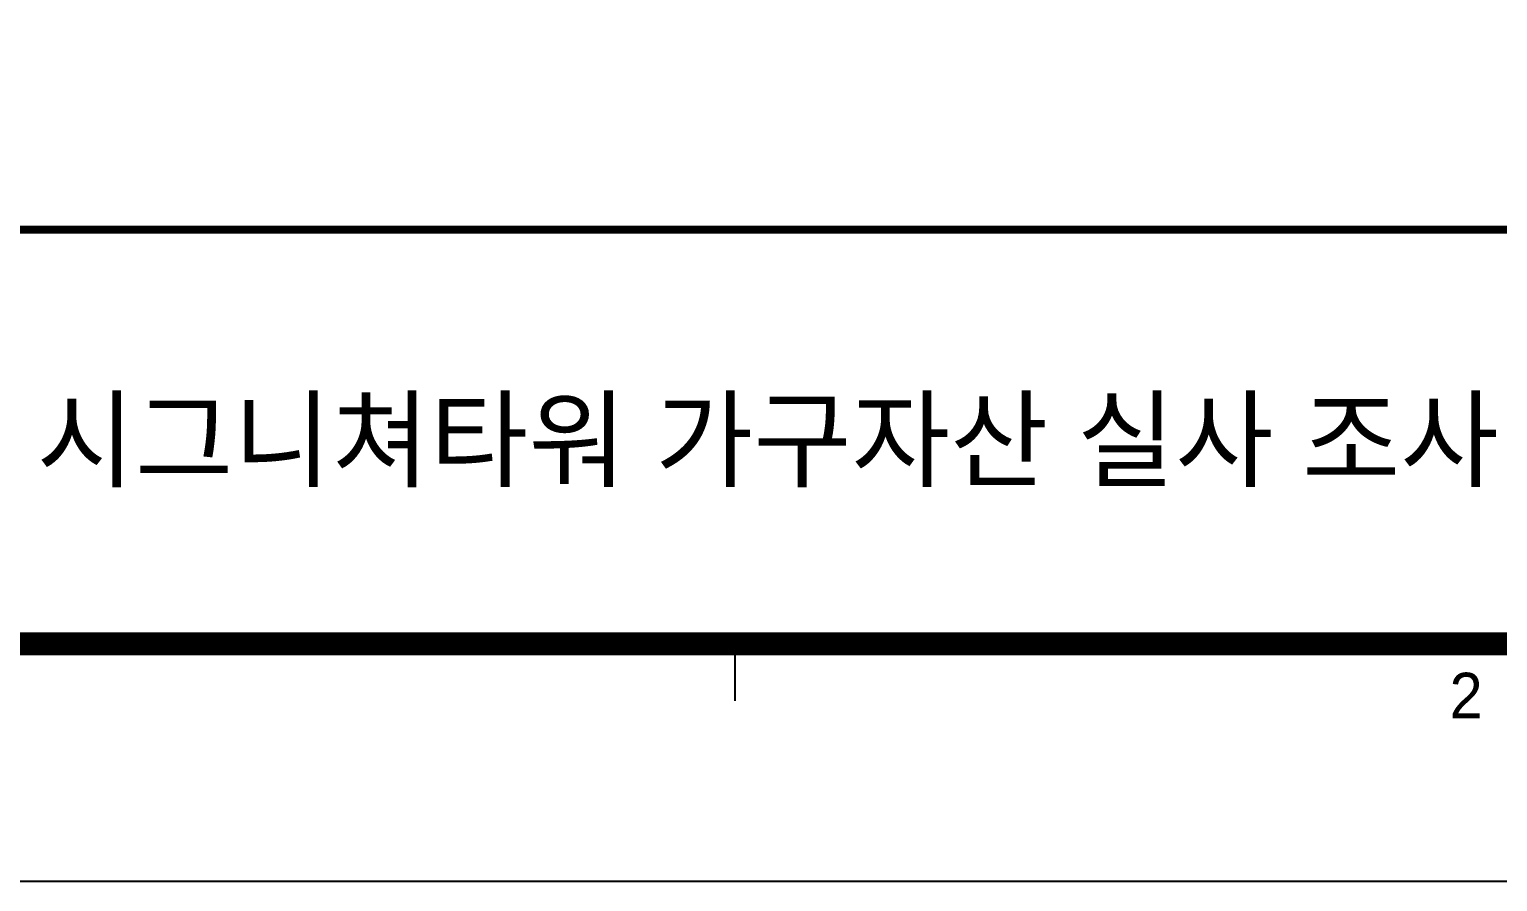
# Model space of a CAD drawing. Header units: millimetres. Extents: x 10479 to 135323, y 879012 to 965592.
# Drawn here: x 25186 to 44529, y 879012 to 890239 of the extents above; entities that cross this region are included whole.
import ezdxf
from ezdxf.enums import TextEntityAlignment as Align

# ---------------------------------------------------------------- set-up
doc = ezdxf.new("R2010")
doc.units = ezdxf.units.MM
doc.styles.add('군산', font='H2HDRM.TTF')

# ---------------------------------------------------------------- blocks, each defined once
blk = doc.blocks.new('도각')
for p, q in [((84695, -41490), (162695, -41490)), ((84695, -41490), (162695, -41490)), ((84695, -45172), (162695, -45172)), ((84695, -45172), (162695, -45172)), ((97695, -45172), (97695, -45679))]:
    blk.add_line(p, q)
blk.add_lwpolyline([(81500, 11136), (165740, 11136), (165740, -47285), (81500, -47285)], close=True)
at = {"const_width": 203}
blk.add_lwpolyline([(162695, -45172), (162695, 8921), (84695, 8921), (84695, -45172)], close=True, dxfattribs=at)
at = {"const_width": 70.9}
blk.add_lwpolyline([(84695, -41490), (162695, -41490)], dxfattribs=at)
at = {"style": '군산'}
blk.add_text('시그니쳐타워 가구자산 실사 조사', height=696.57, dxfattribs=at).set_placement((97987, -43349, 490), align=Align.MIDDLE)
blk.add_text('2', height=405, dxfattribs=at).set_placement((104195, -45631), align=Align.MIDDLE_CENTER)

msp = doc.modelspace()

# ---------------------------------------------------------------- block references
at = {"xscale": 1.482, "yscale": 1.482, "zscale": 1.482}
msp.add_blockref('도각', (-110303.8, 949088.5), dxfattribs=at)

doc.saveas('drawing.dxf')
